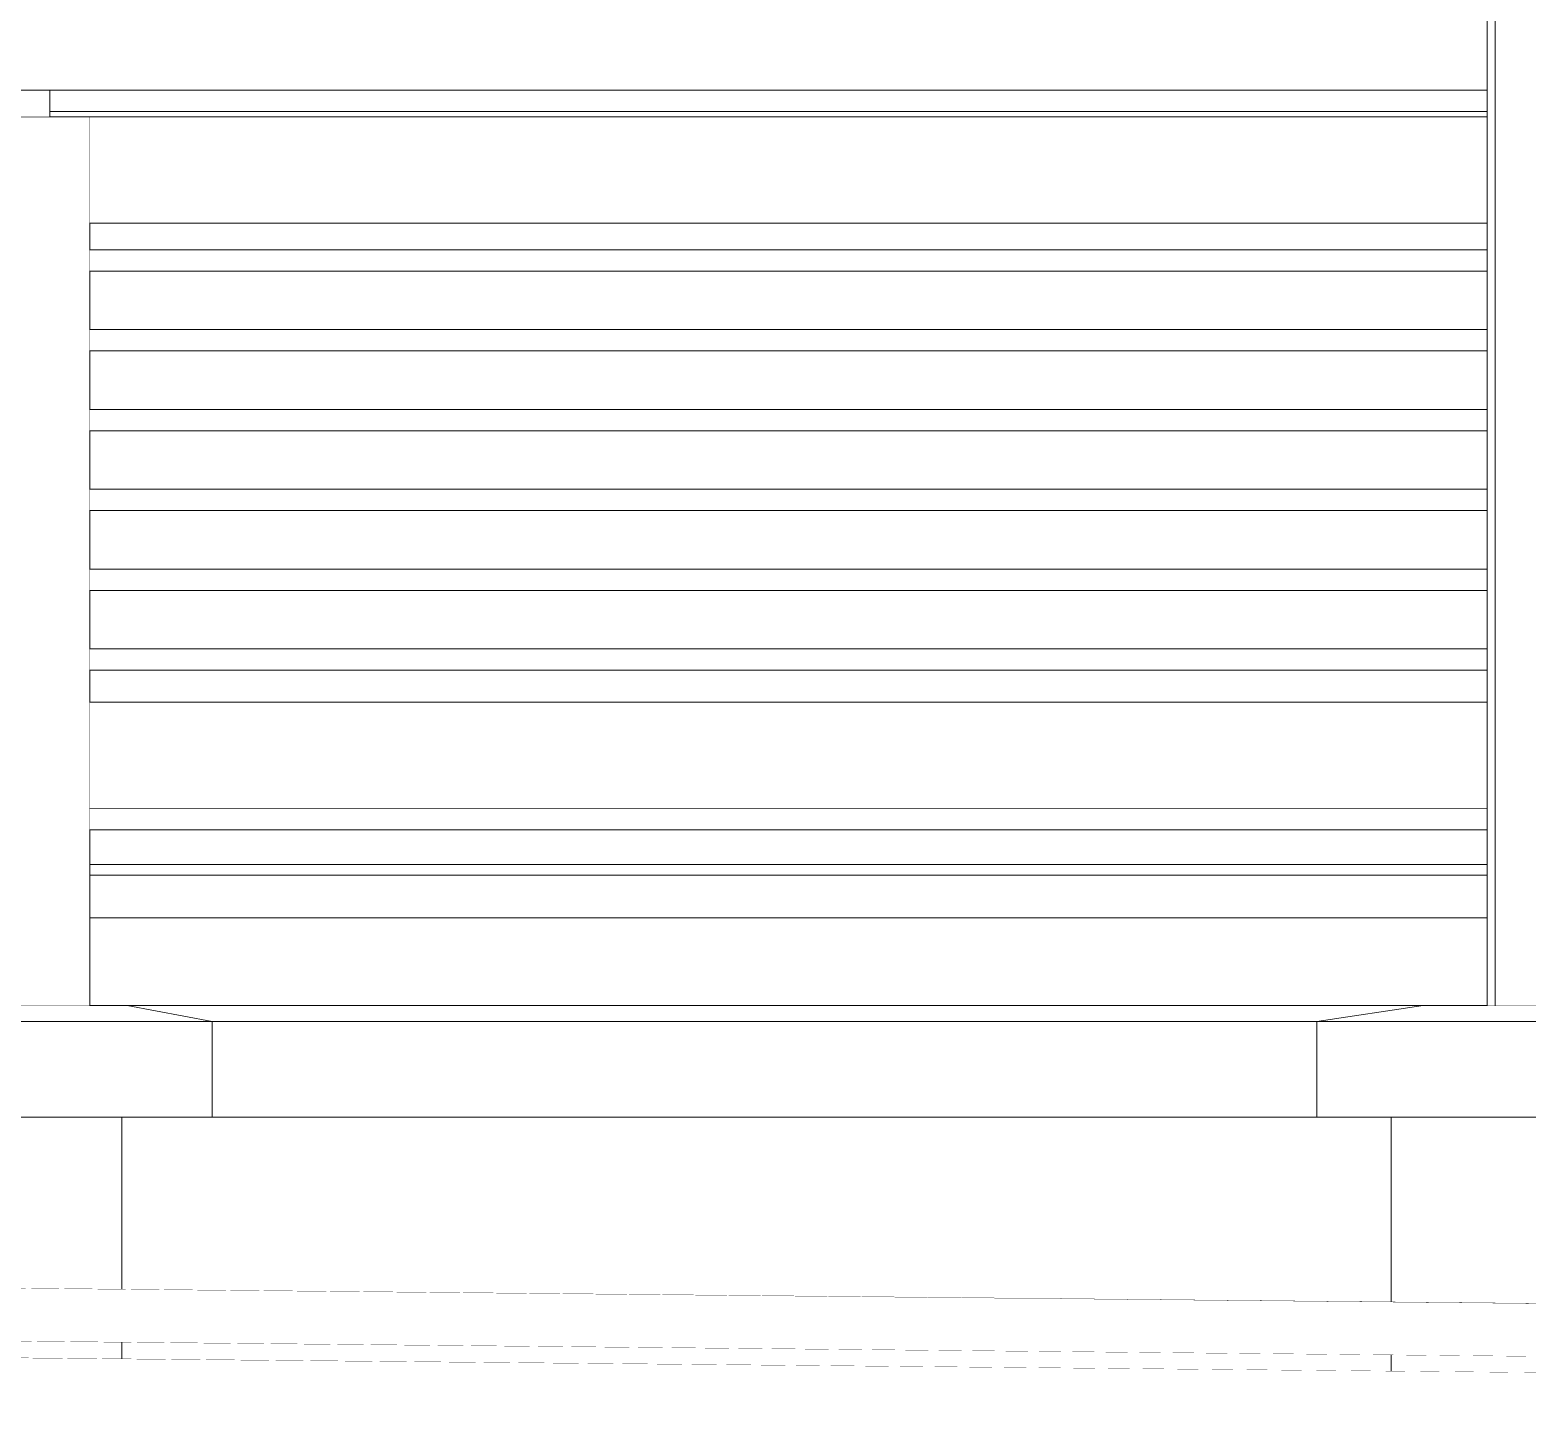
# Model space of a CAD drawing. Extents: x -3080 to 28500, y -1326 to 31609.
# Drawn here: x 24971.2 to 25252.5, y 28175.9 to 28437.1 of the extents above; entities that cross this region are included whole.
import ezdxf
from ezdxf.xclip import XClip

# ---------------------------------------------------------------- set-up
doc = ezdxf.new("R2010")
doc.units = 0
doc.header["$LTSCALE"] = 100
doc.header["$XCLIPFRAME"] = 2
doc.linetypes.add('188K-SM-07-F10-MECH-CR PIPE-Y2257103$0$X-S-FAB_SL ALL$0$Wipeout_Contour', pattern=[1, 0, -1])
for name, color, linetype in [('0-xref', 8, 'Continuous'), ('188K-SM-07-F10-MECH-CR PIPE-Y2257103$0$X-S-FAB_SL ALL$0$A-WALL-EX', 7, 'Continuous'), ('188K-SM-07-F10-MECH-CR PIPE-Y2257103$0$X-S-FAB_SL ALL$0$ASP_1', 1, 'Continuous'), ('188K-SM-07-F10-MECH-CR PIPE-Y2257103$0$X-S-FAB_SL ALL$0$Hattch', 7, 'Continuous'), ('188K-SM-07-F10-MECH-CR PIPE-Y2257103$0$X-S-FAB_SL ALL$0$S-COL', 7, 'Continuous'), ('188K-SM-07-F10-MECH-CR PIPE-Y2257103$0$X-S-FAB_SL ALL$0$S-SLAB', 7, 'Continuous'), ('188K-SM-07-F10-MECH-CR PIPE-Y2257103$0$X-S-FAB_SL ALL$0$S-SLAB-SHOW', 7, 'Continuous')]:
    doc.layers.add(name, color=color, linetype=linetype)

# ---------------------------------------------------------------- blocks, each defined once
blk = doc.blocks.new('188K-SM-07-F10-MECH-CR PIPE-Y2257103$0$X-S-FAB_SL ALL$0$剖面元素_389_3', base_point=(23061.26, -8263.06))
at = {"layer": '188K-SM-07-F10-MECH-CR PIPE-Y2257103$0$X-S-FAB_SL ALL$0$S-SLAB', "color": 1, "lineweight": 0}
blk.add_line((47391.26, -6400.06), (49241.26, -6417.96), dxfattribs=at)
blk = doc.blocks.new('188K-SM-07-F10-MECH-CR PIPE-Y2257103$0$X-S-FAB_SL ALL$0$剖面元素_605_3', base_point=(23061.26, -8263.06))
at = {"layer": '188K-SM-07-F10-MECH-CR PIPE-Y2257103$0$X-S-FAB_SL ALL$0$S-SLAB-SHOW', "color": 1, "lineweight": 0}
for p, q in [((47491.26, -6387.76), (49111.26, -6403.96)), ((47491.26, -6397.76), (49224.26, -6415.09))]:
    blk.add_line(p, q, dxfattribs=at)
blk = doc.blocks.new('188K-SM-07-F10-MECH-CR PIPE-Y2257103$0$X-S-FAB_SL ALL$0$剖面元素_1111_3', base_point=(23061.26, -8263.06))
at = {"color": 254, "linetype": '188K-SM-07-F10-MECH-CR PIPE-Y2257103$0$X-S-FAB_SL ALL$0$Wipeout_Contour', "lineweight": 0, "ltscale": 194357.369351}
blk.add_wipeout([(48043.76, -6323.56), (48043.76, -6340.06), (48306.26, -6340.06), (48306.26, -6323.56)], dxfattribs=at).dxf.layer = '188K-SM-07-F10-MECH-CR PIPE-Y2257103$0$X-S-FAB_SL ALL$0$Hattch'
at = {"color": 254, "linetype": '188K-SM-07-F10-MECH-CR PIPE-Y2257103$0$X-S-FAB_SL ALL$0$Wipeout_Contour', "lineweight": 0, "ltscale": 194357.630564}
blk.add_wipeout([(48049.76, -6361.06), (48049.76, -6393.35), (48288.26, -6395.73), (48288.26, -6361.06)], dxfattribs=at).dxf.layer = '188K-SM-07-F10-MECH-CR PIPE-Y2257103$0$X-S-FAB_SL ALL$0$Hattch'
at = {"color": 254, "linetype": '188K-SM-07-F10-MECH-CR PIPE-Y2257103$0$X-S-FAB_SL ALL$0$Wipeout_Contour', "lineweight": 0, "ltscale": 194372.499821}
blk.add_wipeout([(48049.76, -6406.43), (48288.26, -6408.74), (48288.26, -6405.73), (48049.76, -6403.35)], dxfattribs=at).dxf.layer = '188K-SM-07-F10-MECH-CR PIPE-Y2257103$0$X-S-FAB_SL ALL$0$Hattch'
at = {"color": 254, "linetype": '188K-SM-07-F10-MECH-CR PIPE-Y2257103$0$X-S-FAB_SL ALL$0$Wipeout_Contour', "lineweight": 0, "ltscale": 194348.585551}
blk.add_wipeout([(48050.76, -6340.06), (48066.76, -6343.06), (48274.26, -6343.06), (48294.26, -6340.06)], dxfattribs=at).dxf.layer = '188K-SM-07-F10-MECH-CR PIPE-Y2257103$0$X-S-FAB_SL ALL$0$Hattch'
at = {"layer": '188K-SM-07-F10-MECH-CR PIPE-Y2257103$0$X-S-FAB_SL ALL$0$A-WALL-EX', "color": 8, "lineweight": 0}
blk.add_line((48050.76, -6340.06), (48294.26, -6340.06), dxfattribs=at)
at = {"color": 254, "linetype": '188K-SM-07-F10-MECH-CR PIPE-Y2257103$0$X-S-FAB_SL ALL$0$Wipeout_Contour', "lineweight": 0, "ltscale": 194350.091639}
blk.add_wipeout([(48066.76, -6343.06), (48066.76, -6361.06), (48274.26, -6361.06), (48274.26, -6343.06)], dxfattribs=at).dxf.layer = '188K-SM-07-F10-MECH-CR PIPE-Y2257103$0$X-S-FAB_SL ALL$0$Hattch'
at = {"layer": '188K-SM-07-F10-MECH-CR PIPE-Y2257103$0$X-S-FAB_SL ALL$0$A-WALL-EX', "color": 8, "lineweight": 0}
for p, q in [((48066.76, -6343.06), (48274.26, -6343.06)), ((48066.76, -6361.06), (48274.26, -6361.06))]:
    blk.add_line(p, q, dxfattribs=at)
blk = doc.blocks.new('188K-SM-07-F10-MECH-CR PIPE-Y2257103$0$X-S-FAB_SL ALL$0$剖面元素_1116_3', base_point=(23061.26, -8263.06))
at = {"color": 254, "linetype": '188K-SM-07-F10-MECH-CR PIPE-Y2257103$0$X-S-FAB_SL ALL$0$Wipeout_Contour', "lineweight": 0, "ltscale": 194350.9879}
blk.add_wipeout([(48043.76, -6315.56), (48043.76, -6323.56), (48306.26, -6323.56), (48306.26, -6315.56)], dxfattribs=at).dxf.layer = '188K-SM-07-F10-MECH-CR PIPE-Y2257103$0$X-S-FAB_SL ALL$0$Hattch'
at = {"layer": '188K-SM-07-F10-MECH-CR PIPE-Y2257103$0$X-S-FAB_SL ALL$0$A-WALL-EX', "color": 8, "lineweight": 0}
blk.add_line((48306.26, -6323.56), (48043.76, -6323.56), dxfattribs=at)
at = {"color": 254, "linetype": '188K-SM-07-F10-MECH-CR PIPE-Y2257103$0$X-S-FAB_SL ALL$0$Wipeout_Contour', "lineweight": 0, "ltscale": 194348.386984}
blk.add_wipeout([(48043.76, -6313.56), (48043.76, -6315.56), (48306.26, -6315.56), (48306.26, -6313.56)], dxfattribs=at).dxf.layer = '188K-SM-07-F10-MECH-CR PIPE-Y2257103$0$X-S-FAB_SL ALL$0$Hattch'
at = {"layer": '188K-SM-07-F10-MECH-CR PIPE-Y2257103$0$X-S-FAB_SL ALL$0$A-WALL-EX', "color": 8, "lineweight": 0}
for p, q in [((48306.26, -6313.56), (48043.76, -6313.56)), ((48306.26, -6315.56), (48043.76, -6315.56))]:
    blk.add_line(p, q, dxfattribs=at)
blk = doc.blocks.new('188K-SM-07-F10-MECH-CR PIPE-Y2257103$0$X-S-FAB_SL ALL$0$剖面元素_1119_3', base_point=(23061.26, -8263.06))
at = {"color": 254, "linetype": '188K-SM-07-F10-MECH-CR PIPE-Y2257103$0$X-S-FAB_SL ALL$0$Wipeout_Contour', "lineweight": 0, "ltscale": 193863.308565}
blk.add_wipeout([(48066.76, -6343.06), (48028.76, -6343.06), (48028.76, -6361.06), (48066.76, -6361.06)], dxfattribs=at).dxf.layer = '188K-SM-07-F10-MECH-CR PIPE-Y2257103$0$X-S-FAB_SL ALL$0$Hattch'
at = {"color": 254, "linetype": '188K-SM-07-F10-MECH-CR PIPE-Y2257103$0$X-S-FAB_SL ALL$0$Wipeout_Contour', "lineweight": 0, "ltscale": 193825.595805}
blk.add_wipeout([(48049.76, -6403.35), (48012.76, -6402.98), (48012.76, -6406.07), (48049.76, -6406.43)], dxfattribs=at).dxf.layer = '188K-SM-07-F10-MECH-CR PIPE-Y2257103$0$X-S-FAB_SL ALL$0$Hattch'
at = {"layer": '188K-SM-07-F10-MECH-CR PIPE-Y2257103$0$X-S-FAB_SL ALL$0$S-COL', "color": 8, "lineweight": 0}
for p, q in [((48012.76, -6402.98), (48012.76, -6406.07)), ((48049.76, -6403.35), (48049.76, -6406.43))]:
    blk.add_line(p, q, dxfattribs=at)
at = {"color": 254, "linetype": '188K-SM-07-F10-MECH-CR PIPE-Y2257103$0$X-S-FAB_SL ALL$0$Wipeout_Contour', "lineweight": 0, "ltscale": 290692.498738}
blk.add_wipeout([(48011.76, -6340.06), (48008.96, -6340.59), (48023.92, -6342.46), (48028.76, -6343.06), (48066.76, -6343.06), (48050.76, -6340.06)], dxfattribs=at).dxf.layer = '188K-SM-07-F10-MECH-CR PIPE-Y2257103$0$X-S-FAB_SL ALL$0$Hattch'
at = {"color": 254, "linetype": '188K-SM-07-F10-MECH-CR PIPE-Y2257103$0$X-S-FAB_SL ALL$0$Wipeout_Contour', "lineweight": 0, "ltscale": 193811.04564}
blk.add_wipeout([(48012.76, -6392.98), (48049.76, -6393.35), (48049.76, -6361.06), (48012.76, -6361.06)], dxfattribs=at).dxf.layer = '188K-SM-07-F10-MECH-CR PIPE-Y2257103$0$X-S-FAB_SL ALL$0$Hattch'
at = {"layer": '188K-SM-07-F10-MECH-CR PIPE-Y2257103$0$X-S-FAB_SL ALL$0$S-COL', "color": 8, "lineweight": 0}
for p, q in [((48011.76, -6340.06), (48008.96, -6340.59)), ((48050.76, -6340.06), (48011.76, -6340.06)), ((48050.76, -6340.06), (48066.76, -6343.06)), ((48066.76, -6343.06), (48028.76, -6343.06)), ((48066.76, -6343.06), (48066.76, -6361.06)), ((48012.76, -6361.06), (48012.76, -6392.98)), ((48066.76, -6361.06), (48028.76, -6361.06)), ((48049.76, -6361.06), (48049.76, -6393.35))]:
    blk.add_line(p, q, dxfattribs=at)
blk = doc.blocks.new('188K-SM-07-F10-MECH-CR PIPE-Y2257103$0$X-S-FAB_SL ALL$0$剖面元素_1122_3', base_point=(23061.26, -8263.06))
at = {"color": 254, "linetype": '188K-SM-07-F10-MECH-CR PIPE-Y2257103$0$X-S-FAB_SL ALL$0$Wipeout_Contour', "lineweight": 0, "ltscale": 193748.44532}
blk.add_wipeout([(48018.76, -6173.06), (48018.76, -6340.06), (48043.76, -6340.06), (48043.76, -6173.06)], dxfattribs=at).dxf.layer = '188K-SM-07-F10-MECH-CR PIPE-Y2257103$0$X-S-FAB_SL ALL$0$Hattch'
at = {"layer": '188K-SM-07-F10-MECH-CR PIPE-Y2257103$0$X-S-FAB_SL ALL$0$S-COL', "color": 8, "lineweight": 0}
for p, q in [((48018.76, -6173.06), (48043.76, -6173.06)), ((48043.76, -6340.06), (48043.76, -6173.06)), ((48018.76, -6283.06), (48018.76, -6193.06)), ((48018.76, -6340.06), (48018.76, -6303.06))]:
    blk.add_line(p, q, dxfattribs=at)
blk = doc.blocks.new('188K-SM-07-F10-MECH-CR PIPE-Y2257103$0$X-S-FAB_SL ALL$0$剖面元素_1125_3', base_point=(23061.26, -8263.06))
at = {"color": 254, "linetype": '188K-SM-07-F10-MECH-CR PIPE-Y2257103$0$X-S-FAB_SL ALL$0$Wipeout_Contour', "lineweight": 0, "ltscale": 194280.729593}
blk.add_wipeout([(48043.76, -6193.06), (48306.26, -6193.06), (48306.26, -6173.06), (48043.76, -6173.06)], dxfattribs=at).dxf.layer = '188K-SM-07-F10-MECH-CR PIPE-Y2257103$0$X-S-FAB_SL ALL$0$Hattch'
at = {"layer": '188K-SM-07-F10-MECH-CR PIPE-Y2257103$0$X-S-FAB_SL ALL$0$A-WALL-EX', "color": 8, "lineweight": 0}
for p, q in [((48043.76, -6173.06), (48306.26, -6173.06)), ((48043.76, -6193.06), (48306.26, -6193.06))]:
    blk.add_line(p, q, dxfattribs=at)
blk = doc.blocks.new('188K-SM-07-F10-MECH-CR PIPE-Y2257103$0$X-S-FAB_SL ALL$0$剖面元素_1129_3', base_point=(23061.26, -8263.06))
at = {"color": 254, "linetype": '188K-SM-07-F10-MECH-CR PIPE-Y2257103$0$X-S-FAB_SL ALL$0$Wipeout_Contour', "lineweight": 0, "ltscale": 194337.232761}
blk.add_wipeout([(48043.76, -6303.06), (48306.26, -6303.06), (48306.26, -6283.06), (48043.76, -6283.06)], dxfattribs=at).dxf.layer = '188K-SM-07-F10-MECH-CR PIPE-Y2257103$0$X-S-FAB_SL ALL$0$Hattch'
at = {"layer": '188K-SM-07-F10-MECH-CR PIPE-Y2257103$0$X-S-FAB_SL ALL$0$A-WALL-EX', "color": 8, "lineweight": 0}
for p, q in [((48043.76, -6283.06), (48306.26, -6283.06)), ((48043.76, -6303.06), (48306.26, -6303.06))]:
    blk.add_line(p, q, dxfattribs=at)
blk = doc.blocks.new('188K-SM-07-F10-MECH-CR PIPE-Y2257103$0$X-S-FAB_SL ALL$0$剖面元素_1132_3', base_point=(23061.26, -8263.06))
at = {"color": 254, "linetype": '188K-SM-07-F10-MECH-CR PIPE-Y2257103$0$X-S-FAB_SL ALL$0$Wipeout_Contour', "lineweight": 0, "ltscale": 194259.23498}
blk.add_wipeout([(48036.26, -6172.06), (48306.26, -6172.06), (48306.26, -6168.06), (48036.26, -6168.06)], dxfattribs=at).dxf.layer = '188K-SM-07-F10-MECH-CR PIPE-Y2257103$0$X-S-FAB_SL ALL$0$Hattch'
at = {"color": 254, "linetype": '188K-SM-07-F10-MECH-CR PIPE-Y2257103$0$X-S-FAB_SL ALL$0$Wipeout_Contour', "lineweight": 0, "ltscale": 194289.393914}
blk.add_wipeout([(48043.76, -6202.06), (48306.26, -6202.06), (48306.26, -6198.06), (48043.76, -6198.06)], dxfattribs=at).dxf.layer = '188K-SM-07-F10-MECH-CR PIPE-Y2257103$0$X-S-FAB_SL ALL$0$Hattch'
at = {"color": 254, "linetype": '188K-SM-07-F10-MECH-CR PIPE-Y2257103$0$X-S-FAB_SL ALL$0$Wipeout_Contour', "lineweight": 0, "ltscale": 194297.061841}
blk.add_wipeout([(48043.76, -6217.06), (48306.26, -6217.06), (48306.26, -6213.06), (48043.76, -6213.06)], dxfattribs=at).dxf.layer = '188K-SM-07-F10-MECH-CR PIPE-Y2257103$0$X-S-FAB_SL ALL$0$Hattch'
at = {"color": 254, "linetype": '188K-SM-07-F10-MECH-CR PIPE-Y2257103$0$X-S-FAB_SL ALL$0$Wipeout_Contour', "lineweight": 0, "ltscale": 194304.747992}
blk.add_wipeout([(48043.76, -6232.06), (48306.26, -6232.06), (48306.26, -6228.06), (48043.76, -6228.06)], dxfattribs=at).dxf.layer = '188K-SM-07-F10-MECH-CR PIPE-Y2257103$0$X-S-FAB_SL ALL$0$Hattch'
at = {"color": 254, "linetype": '188K-SM-07-F10-MECH-CR PIPE-Y2257103$0$X-S-FAB_SL ALL$0$Wipeout_Contour', "lineweight": 0, "ltscale": 194312.452369}
blk.add_wipeout([(48306.26, -6243.06), (48043.76, -6243.06), (48043.76, -6247.06), (48306.26, -6247.06)], dxfattribs=at).dxf.layer = '188K-SM-07-F10-MECH-CR PIPE-Y2257103$0$X-S-FAB_SL ALL$0$Hattch'
at = {"color": 254, "linetype": '188K-SM-07-F10-MECH-CR PIPE-Y2257103$0$X-S-FAB_SL ALL$0$Wipeout_Contour', "lineweight": 0, "ltscale": 194320.174964}
blk.add_wipeout([(48306.26, -6258.06), (48043.76, -6258.06), (48043.76, -6262.06), (48306.26, -6262.06)], dxfattribs=at).dxf.layer = '188K-SM-07-F10-MECH-CR PIPE-Y2257103$0$X-S-FAB_SL ALL$0$Hattch'
at = {"color": 254, "linetype": '188K-SM-07-F10-MECH-CR PIPE-Y2257103$0$X-S-FAB_SL ALL$0$Wipeout_Contour', "lineweight": 0, "ltscale": 194327.915782}
blk.add_wipeout([(48043.76, -6277.06), (48306.26, -6277.06), (48306.26, -6273.06), (48043.76, -6273.06)], dxfattribs=at).dxf.layer = '188K-SM-07-F10-MECH-CR PIPE-Y2257103$0$X-S-FAB_SL ALL$0$Hattch'
at = {"color": 254, "linetype": '188K-SM-07-F10-MECH-CR PIPE-Y2257103$0$X-S-FAB_SL ALL$0$Wipeout_Contour', "lineweight": 0, "ltscale": 194343.452058}
blk.add_wipeout([(48306.26, -6303.06), (48043.76, -6303.06), (48043.76, -6307.06), (48306.26, -6307.06)], dxfattribs=at).dxf.layer = '188K-SM-07-F10-MECH-CR PIPE-Y2257103$0$X-S-FAB_SL ALL$0$Hattch'
at = {"layer": '188K-SM-07-F10-MECH-CR PIPE-Y2257103$0$X-S-FAB_SL ALL$0$A-WALL-EX', "color": 8, "lineweight": 0}
for p, q in [((48036.26, -6168.06), (48306.26, -6168.06)), ((48036.26, -6172.06), (48306.26, -6172.06)), ((48043.76, -6198.06), (48306.26, -6198.06)), ((48043.76, -6202.06), (48306.26, -6202.06)), ((48043.76, -6213.06), (48306.26, -6213.06)), ((48043.76, -6217.06), (48306.26, -6217.06)), ((48043.76, -6228.06), (48306.26, -6228.06)), ((48043.76, -6232.06), (48306.26, -6232.06)), ((48043.76, -6243.06), (48306.26, -6243.06)), ((48043.76, -6247.06), (48306.26, -6247.06)), ((48043.76, -6258.06), (48306.26, -6258.06)), ((48043.76, -6262.06), (48306.26, -6262.06)), ((48043.76, -6273.06), (48306.26, -6273.06)), ((48043.76, -6277.06), (48306.26, -6277.06)), ((48043.76, -6307.06), (48306.26, -6307.06))]:
    blk.add_line(p, q, dxfattribs=at)
blk = doc.blocks.new('188K-SM-07-F10-MECH-CR PIPE-Y2257103$0$X-S-FAB_SL ALL$0$剖面元素_1138_3', base_point=(23061.26, -8263.06))
at = {"color": 254, "linetype": '188K-SM-07-F10-MECH-CR PIPE-Y2257103$0$X-S-FAB_SL ALL$0$Wipeout_Contour', "lineweight": 0, "ltscale": 193704.028154}
blk.add_wipeout([(48036.26, -6168.06), (48026.26, -6168.06), (48026.26, -6173.06), (48036.26, -6173.06)], dxfattribs=at).dxf.layer = '188K-SM-07-F10-MECH-CR PIPE-Y2257103$0$X-S-FAB_SL ALL$0$Hattch'
at = {"layer": '188K-SM-07-F10-MECH-CR PIPE-Y2257103$0$X-S-FAB_SL ALL$0$S-COL', "color": 8, "lineweight": 0}
for p, q in [((48026.26, -6168.06), (48036.26, -6168.06)), ((48026.26, -6173.06), (48026.26, -6168.06)), ((48036.26, -6173.06), (48036.26, -6168.06))]:
    blk.add_line(p, q, dxfattribs=at)
blk = doc.blocks.new('188K-SM-07-F10-MECH-CR PIPE-Y2257103$0$X-S-FAB_SL ALL$0$剖面元素_1453_3', base_point=(23061.26, -8263.06))
at = {"color": 254, "linetype": '188K-SM-07-F10-MECH-CR PIPE-Y2257103$0$X-S-FAB_SL ALL$0$Wipeout_Contour', "lineweight": 0, "ltscale": 194947.925945}
blk.add_wipeout([(48274.26, -6343.06), (48274.26, -6361.06), (48368.26, -6361.06), (48368.26, -6343.06)], dxfattribs=at).dxf.layer = '188K-SM-07-F10-MECH-CR PIPE-Y2257103$0$X-S-FAB_SL ALL$0$Hattch'
at = {"color": 254, "linetype": '188K-SM-07-F10-MECH-CR PIPE-Y2257103$0$X-S-FAB_SL ALL$0$Wipeout_Contour', "lineweight": 0, "ltscale": 194976.979064}
blk.add_wipeout([(48354.26, -6406.39), (48288.26, -6405.73), (48288.26, -6408.74), (48354.26, -6409.38)], dxfattribs=at).dxf.layer = '188K-SM-07-F10-MECH-CR PIPE-Y2257103$0$X-S-FAB_SL ALL$0$Hattch'
at = {"layer": '188K-SM-07-F10-MECH-CR PIPE-Y2257103$0$X-S-FAB_SL ALL$0$S-COL', "color": 8, "lineweight": 0}
for p, q in [((48288.26, -6405.73), (48288.26, -6408.74)), ((48354.26, -6406.39), (48354.26, -6409.38))]:
    blk.add_line(p, q, dxfattribs=at)
at = {"color": 254, "linetype": '188K-SM-07-F10-MECH-CR PIPE-Y2257103$0$X-S-FAB_SL ALL$0$Wipeout_Contour', "lineweight": 0, "ltscale": 194942.452596}
blk.add_wipeout([(48274.26, -6343.06), (48368.26, -6343.06), (48348.26, -6340.06), (48294.26, -6340.06)], dxfattribs=at).dxf.layer = '188K-SM-07-F10-MECH-CR PIPE-Y2257103$0$X-S-FAB_SL ALL$0$Hattch'
at = {"color": 254, "linetype": '188K-SM-07-F10-MECH-CR PIPE-Y2257103$0$X-S-FAB_SL ALL$0$Wipeout_Contour', "lineweight": 0, "ltscale": 194961.77495}
blk.add_wipeout([(48288.26, -6361.06), (48288.26, -6395.73), (48354.26, -6396.39), (48354.26, -6361.06)], dxfattribs=at).dxf.layer = '188K-SM-07-F10-MECH-CR PIPE-Y2257103$0$X-S-FAB_SL ALL$0$Hattch'
at = {"layer": '188K-SM-07-F10-MECH-CR PIPE-Y2257103$0$X-S-FAB_SL ALL$0$S-COL', "color": 8, "lineweight": 0}
for p, q in [((48274.26, -6343.06), (48294.26, -6340.06)), ((48348.26, -6340.06), (48294.26, -6340.06)), ((48348.26, -6340.06), (48368.26, -6343.06)), ((48274.26, -6343.06), (48274.26, -6361.06)), ((48368.26, -6343.06), (48274.26, -6343.06)), ((48368.26, -6343.06), (48368.26, -6361.06)), ((48368.26, -6361.06), (48274.26, -6361.06)), ((48288.26, -6361.06), (48288.26, -6395.73)), ((48354.26, -6361.06), (48354.26, -6396.39))]:
    blk.add_line(p, q, dxfattribs=at)
blk = doc.blocks.new('188K-SM-07-F10-MECH-CR PIPE-Y2257103$0$X-S-FAB_SL ALL$0$剖面元素_1462_3', base_point=(23061.26, -8263.06))
at = {"color": 254, "linetype": '188K-SM-07-F10-MECH-CR PIPE-Y2257103$0$X-S-FAB_SL ALL$0$Wipeout_Contour', "lineweight": 0, "ltscale": 194802.210904}
blk.add_wipeout([(48306.26, -6340.06), (48307.76, -6340.06), (48307.76, -6013.06), (48306.26, -6013.06)], dxfattribs=at).dxf.layer = '188K-SM-07-F10-MECH-CR PIPE-Y2257103$0$X-S-FAB_SL ALL$0$Hattch'
at = {"layer": '188K-SM-07-F10-MECH-CR PIPE-Y2257103$0$X-S-FAB_SL ALL$0$S-COL', "color": 8, "lineweight": 0}
blk.add_line((48306.26, -6340.06), (48306.26, -6013.08), dxfattribs=at)
at = {"color": 254, "linetype": '188K-SM-07-F10-MECH-CR PIPE-Y2257103$0$X-S-FAB_SL ALL$0$Wipeout_Contour', "lineweight": 0, "ltscale": 194858.750643}
blk.add_wipeout([(48307.76, -6340.06), (48334.76, -6340.06), (48334.76, -6013.06), (48307.76, -6013.06)], dxfattribs=at).dxf.layer = '188K-SM-07-F10-MECH-CR PIPE-Y2257103$0$X-S-FAB_SL ALL$0$Hattch'
at = {"layer": '188K-SM-07-F10-MECH-CR PIPE-Y2257103$0$X-S-FAB_SL ALL$0$S-COL', "color": 8, "lineweight": 0}
blk.add_line((48307.76, -6340.06), (48307.76, -6013.06), dxfattribs=at)
blk = doc.blocks.new('188K-SM-07-F10-MECH-CR PIPE-Y2257103$0$X-S-FAB_SL ALL$0$A$C2e9ab586')
at = {"layer": '188K-SM-07-F10-MECH-CR PIPE-Y2257103$0$X-S-FAB_SL ALL$0$S-SLAB', "lineweight": 0}
blk.add_blockref('188K-SM-07-F10-MECH-CR PIPE-Y2257103$0$X-S-FAB_SL ALL$0$剖面元素_389_3', (-28106.39, 285), dxfattribs=at)
at = {"layer": '188K-SM-07-F10-MECH-CR PIPE-Y2257103$0$X-S-FAB_SL ALL$0$S-SLAB-SHOW', "lineweight": 0}
blk.add_blockref('188K-SM-07-F10-MECH-CR PIPE-Y2257103$0$X-S-FAB_SL ALL$0$剖面元素_605_3', (-28106.39, 285), dxfattribs=at)
at = {"layer": '188K-SM-07-F10-MECH-CR PIPE-Y2257103$0$X-S-FAB_SL ALL$0$A-WALL-EX', "lineweight": 0}
blk.add_blockref('188K-SM-07-F10-MECH-CR PIPE-Y2257103$0$X-S-FAB_SL ALL$0$剖面元素_1111_3', (-28106.39, 285), dxfattribs=at)
blk.add_blockref('188K-SM-07-F10-MECH-CR PIPE-Y2257103$0$X-S-FAB_SL ALL$0$剖面元素_1116_3', (-28106.39, 285), dxfattribs=at)
at = {"layer": '188K-SM-07-F10-MECH-CR PIPE-Y2257103$0$X-S-FAB_SL ALL$0$S-COL', "lineweight": 0}
for name in ['188K-SM-07-F10-MECH-CR PIPE-Y2257103$0$X-S-FAB_SL ALL$0$剖面元素_1119_3', '188K-SM-07-F10-MECH-CR PIPE-Y2257103$0$X-S-FAB_SL ALL$0$剖面元素_1453_3']:
    blk.add_blockref(name, (-28106.39, 285), dxfattribs=at)
blk.add_blockref('188K-SM-07-F10-MECH-CR PIPE-Y2257103$0$X-S-FAB_SL ALL$0$剖面元素_1122_3', (-28106.39, 285), dxfattribs=at)
at = {"layer": '188K-SM-07-F10-MECH-CR PIPE-Y2257103$0$X-S-FAB_SL ALL$0$A-WALL-EX', "lineweight": 0}
for name in ['188K-SM-07-F10-MECH-CR PIPE-Y2257103$0$X-S-FAB_SL ALL$0$剖面元素_1125_3', '188K-SM-07-F10-MECH-CR PIPE-Y2257103$0$X-S-FAB_SL ALL$0$剖面元素_1129_3']:
    blk.add_blockref(name, (-28106.39, 285), dxfattribs=at)
blk.add_blockref('188K-SM-07-F10-MECH-CR PIPE-Y2257103$0$X-S-FAB_SL ALL$0$剖面元素_1132_3', (-28106.39, 285), dxfattribs=at)
at = {"layer": '188K-SM-07-F10-MECH-CR PIPE-Y2257103$0$X-S-FAB_SL ALL$0$S-COL', "lineweight": 0}
for name in ['188K-SM-07-F10-MECH-CR PIPE-Y2257103$0$X-S-FAB_SL ALL$0$剖面元素_1462_3', '188K-SM-07-F10-MECH-CR PIPE-Y2257103$0$X-S-FAB_SL ALL$0$剖面元素_1138_3']:
    blk.add_blockref(name, (-28106.39, 285), dxfattribs=at)
blk = doc.blocks.new('188K-SM-07-F10-MECH-CR PIPE-Y2257103$0$X-S-FAB_SL ALL')
at = {"layer": '188K-SM-07-F10-MECH-CR PIPE-Y2257103$0$X-S-FAB_SL ALL$0$ASP_1'}
blk.add_blockref('188K-SM-07-F10-MECH-CR PIPE-Y2257103$0$X-S-FAB_SL ALL$0$A$C2e9ab586', (23632.864, -73288.977), dxfattribs=at)
blk = doc.blocks.new('188K-SM-07-F10-MECH-CR PIPE-Y2257103')
ref = blk.add_blockref('188K-SM-07-F10-MECH-CR PIPE-Y2257103$0$X-S-FAB_SL ALL', (4473.521, 99334.763))
XClip(ref).set_block_clipping_path([(-7553.4648570136, -75341.9369645483), (24026.2025623869, -67725.7696244382)])

msp = doc.modelspace()

# ---------------------------------------------------------------- block references
at = {"layer": '0-xref'}
msp.add_blockref('188K-SM-07-F10-MECH-CR PIPE-Y2257103', (0, 0), dxfattribs=at)

doc.saveas('drawing.dxf')
